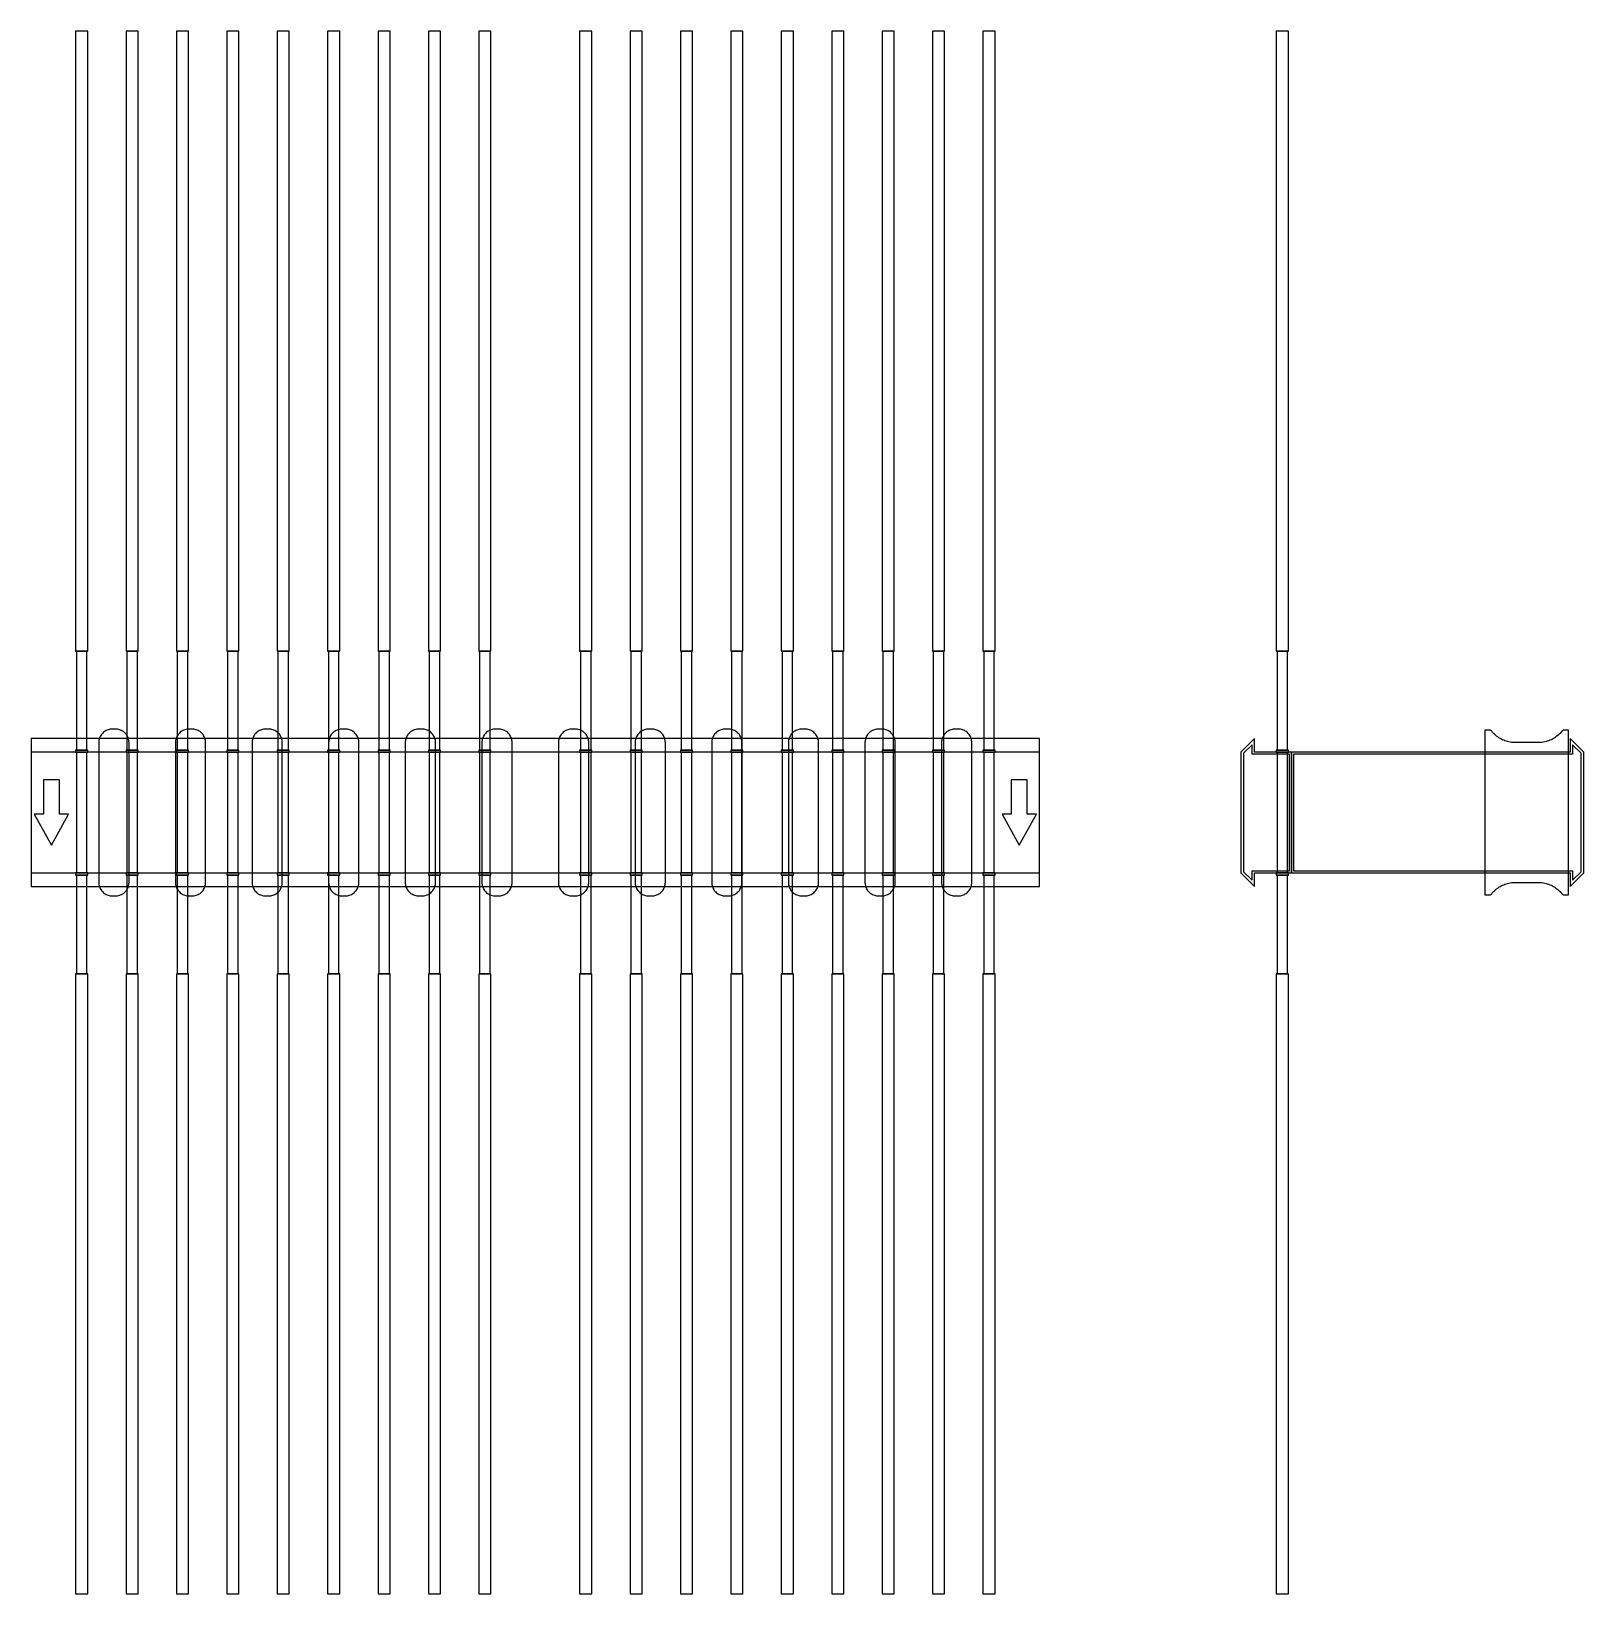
# Model space of a CAD drawing. Extents: x 0 to 1540, y -775 to 775.
import ezdxf

# ---------------------------------------------------------------- set-up
doc = ezdxf.new("R2010")
doc.units = 0
doc.layers.add('Halfen', color=7, linetype='CONTINUOUS')

msp = doc.modelspace()

# ---------------------------------------------------------------- linework, layer by layer
at = {"layer": 'Halfen', "color": 7}
for points in [[(56, 160), (56, 775), (44, 775), (44, 160)], [(106, 160), (106, 775), (94, 775), (94, 160)], [(156, 160), (156, 775), (144, 775), (144, 160)], [(206, 160), (206, 775), (194, 775), (194, 160)], [(256, 160), (256, 775), (244, 775), (244, 160)], [(306, 160), (306, 775), (294, 775), (294, 160)], [(356, 160), (356, 775), (344, 775), (344, 160)], [(406, 160), (406, 775), (394, 775), (394, 160)], [(456, 160), (456, 775), (444, 775), (444, 160)], [(556, 160), (556, 775), (544, 775), (544, 160)], [(606, 160), (606, 775), (594, 775), (594, 160)], [(656, 160), (656, 775), (644, 775), (644, 160)], [(706, 160), (706, 775), (694, 775), (694, 160)], [(756, 160), (756, 775), (744, 775), (744, 160)], [(806, 160), (806, 775), (794, 775), (794, 160)], [(856, 160), (856, 775), (844, 775), (844, 160)], [(906, 160), (906, 775), (894, 775), (894, 160)], [(956, 160), (956, 775), (944, 775), (944, 160)], [(1247, 160), (1247, 775), (1235, 775), (1235, 160)], [(55.25, 62), (55.25, 160), (44.75, 160), (44.75, 62)], [(105.25, 62), (105.25, 160), (94.75, 160), (94.75, 62)], [(155.25, 62), (155.25, 160), (144.75, 160), (144.75, 62)], [(205.25, 62), (205.25, 160), (194.75, 160), (194.75, 62)], [(255.25, 62), (255.25, 160), (244.75, 160), (244.75, 62)], [(305.25, 62), (305.25, 160), (294.75, 160), (294.75, 62)], [(355.25, 62), (355.25, 160), (344.75, 160), (344.75, 62)], [(405.25, 62), (405.25, 160), (394.75, 160), (394.75, 62)], [(455.25, 62), (455.25, 160), (444.75, 160), (444.75, 62)], [(555.25, 62), (555.25, 160), (544.75, 160), (544.75, 62)], [(605.25, 62), (605.25, 160), (594.75, 160), (594.75, 62)], [(655.25, 62), (655.25, 160), (644.75, 160), (644.75, 62)], [(705.25, 62), (705.25, 160), (694.75, 160), (694.75, 62)], [(755.25, 62), (755.25, 160), (744.75, 160), (744.75, 62)], [(805.25, 62), (805.25, 160), (794.75, 160), (794.75, 62)], [(855.25, 62), (855.25, 160), (844.75, 160), (844.75, 62)], [(905.25, 62), (905.25, 160), (894.75, 160), (894.75, 62)], [(955.25, 62), (955.25, 160), (944.75, 160), (944.75, 62)], [(1246.25, 62), (1246.25, 160), (1235.75, 160), (1235.75, 62)], [(97, -69.3), (97, -56.8), (97, 69.3), (96.958, 70.359), (96.834, 71.412), (96.627, 72.452), (96.339, 73.472), (95.972, 74.466), (95.529, 75.429), (95.011, 76.354), (94.422, 77.235), (93.765, 78.068), (93.046, 78.846), (92.268, 79.565), (91.435, 80.222), (90.554, 80.811), (89.629, 81.329), (88.666, 81.772), (87.672, 82.139), (86.652, 82.427), (85.612, 82.634), (84.559, 82.758), (83.5, 82.8), (80.5, 82.8), (79.441, 82.758), (78.388, 82.634), (77.348, 82.427), (76.328, 82.139), (75.334, 81.772), (74.371, 81.329), (73.446, 80.811), (72.565, 80.222), (71.732, 79.565), (70.954, 78.846), (70.235, 78.068), (69.578, 77.235), (68.989, 76.354), (68.471, 75.429), (68.028, 74.466), (67.661, 73.472), (67.373, 72.452), (67.166, 71.412), (67.042, 70.359), (67, 69.3), (67, -56.8), (67, -69.3), (67.042, -70.359), (67.166, -71.412), (67.373, -72.452), (67.661, -73.472), (68.028, -74.466), (68.471, -75.429), (68.989, -76.354), (69.578, -77.235), (70.235, -78.068), (70.954, -78.846), (71.732, -79.565), (72.565, -80.222), (73.446, -80.811), (74.371, -81.329), (75.334, -81.772), (76.328, -82.139), (77.348, -82.427), (78.388, -82.634), (79.441, -82.758), (80.5, -82.8), (83.5, -82.8), (84.559, -82.758), (85.612, -82.634), (86.652, -82.427), (87.672, -82.139), (88.666, -81.772), (89.629, -81.329), (90.554, -80.811), (91.435, -80.222), (92.268, -79.565), (93.046, -78.846), (93.765, -78.068), (94.422, -77.235), (95.011, -76.354), (95.529, -75.429), (95.972, -74.466), (96.339, -73.472), (96.627, -72.452), (96.834, -71.412), (96.958, -70.359), (97, -69.3)], [(173, -69.3), (173, -56.8), (173, 69.3), (172.958, 70.359), (172.834, 71.412), (172.627, 72.452), (172.339, 73.472), (171.972, 74.466), (171.529, 75.429), (171.011, 76.354), (170.422, 77.235), (169.765, 78.068), (169.046, 78.846), (168.268, 79.565), (167.435, 80.222), (166.554, 80.811), (165.629, 81.329), (164.666, 81.772), (163.672, 82.139), (162.652, 82.427), (161.612, 82.634), (160.559, 82.758), (159.5, 82.8), (156.5, 82.8), (155.441, 82.758), (154.388, 82.634), (153.348, 82.427), (152.328, 82.139), (151.334, 81.772), (150.371, 81.329), (149.446, 80.811), (148.565, 80.222), (147.732, 79.565), (146.954, 78.846), (146.235, 78.068), (145.578, 77.235), (144.989, 76.354), (144.471, 75.429), (144.028, 74.466), (143.661, 73.472), (143.373, 72.452), (143.166, 71.412), (143.042, 70.359), (143, 69.3), (143, -56.8), (143, -69.3), (143.042, -70.359), (143.166, -71.412), (143.373, -72.452), (143.661, -73.472), (144.028, -74.466), (144.471, -75.429), (144.989, -76.354), (145.578, -77.235), (146.235, -78.068), (146.954, -78.846), (147.732, -79.565), (148.565, -80.222), (149.446, -80.811), (150.371, -81.329), (151.334, -81.772), (152.328, -82.139), (153.348, -82.427), (154.388, -82.634), (155.441, -82.758), (156.5, -82.8), (159.5, -82.8), (160.559, -82.758), (161.612, -82.634), (162.652, -82.427), (163.672, -82.139), (164.666, -81.772), (165.629, -81.329), (166.554, -80.811), (167.435, -80.222), (168.268, -79.565), (169.046, -78.846), (169.765, -78.068), (170.422, -77.235), (171.011, -76.354), (171.529, -75.429), (171.972, -74.466), (172.339, -73.472), (172.627, -72.452), (172.834, -71.412), (172.958, -70.359), (173, -69.3)], [(249, -69.3), (249, -56.8), (249, 69.3), (248.958, 70.359), (248.834, 71.412), (248.627, 72.452), (248.339, 73.472), (247.972, 74.466), (247.529, 75.429), (247.011, 76.354), (246.422, 77.235), (245.765, 78.068), (245.046, 78.846), (244.268, 79.565), (243.435, 80.222), (242.554, 80.811), (241.629, 81.329), (240.666, 81.772), (239.672, 82.139), (238.652, 82.427), (237.612, 82.634), (236.559, 82.758), (235.5, 82.8), (232.5, 82.8), (231.441, 82.758), (230.388, 82.634), (229.348, 82.427), (228.328, 82.139), (227.334, 81.772), (226.371, 81.329), (225.446, 80.811), (224.565, 80.222), (223.732, 79.565), (222.954, 78.846), (222.235, 78.068), (221.578, 77.235), (220.989, 76.354), (220.471, 75.429), (220.028, 74.466), (219.661, 73.472), (219.373, 72.452), (219.166, 71.412), (219.042, 70.359), (219, 69.3), (219, -56.8), (219, -69.3), (219.042, -70.359), (219.166, -71.412), (219.373, -72.452), (219.661, -73.472), (220.028, -74.466), (220.471, -75.429), (220.989, -76.354), (221.578, -77.235), (222.235, -78.068), (222.954, -78.846), (223.732, -79.565), (224.565, -80.222), (225.446, -80.811), (226.371, -81.329), (227.334, -81.772), (228.328, -82.139), (229.348, -82.427), (230.388, -82.634), (231.441, -82.758), (232.5, -82.8), (235.5, -82.8), (236.559, -82.758), (237.612, -82.634), (238.652, -82.427), (239.672, -82.139), (240.666, -81.772), (241.629, -81.329), (242.554, -80.811), (243.435, -80.222), (244.268, -79.565), (245.046, -78.846), (245.765, -78.068), (246.422, -77.235), (247.011, -76.354), (247.529, -75.429), (247.972, -74.466), (248.339, -73.472), (248.627, -72.452), (248.834, -71.412), (248.958, -70.359), (249, -69.3)], [(325, -69.3), (325, -56.8), (325, 69.3), (324.958, 70.359), (324.834, 71.412), (324.627, 72.452), (324.339, 73.472), (323.972, 74.466), (323.529, 75.429), (323.011, 76.354), (322.422, 77.235), (321.765, 78.068), (321.046, 78.846), (320.268, 79.565), (319.435, 80.222), (318.554, 80.811), (317.629, 81.329), (316.666, 81.772), (315.672, 82.139), (314.652, 82.427), (313.612, 82.634), (312.559, 82.758), (311.5, 82.8), (308.5, 82.8), (307.441, 82.758), (306.388, 82.634), (305.348, 82.427), (304.328, 82.139), (303.334, 81.772), (302.371, 81.329), (301.446, 80.811), (300.565, 80.222), (299.732, 79.565), (298.954, 78.846), (298.235, 78.068), (297.578, 77.235), (296.989, 76.354), (296.471, 75.429), (296.028, 74.466), (295.661, 73.472), (295.373, 72.452), (295.166, 71.412), (295.042, 70.359), (295, 69.3), (295, -56.8), (295, -69.3), (295.042, -70.359), (295.166, -71.412), (295.373, -72.452), (295.661, -73.472), (296.028, -74.466), (296.471, -75.429), (296.989, -76.354), (297.578, -77.235), (298.235, -78.068), (298.954, -78.846), (299.732, -79.565), (300.565, -80.222), (301.446, -80.811), (302.371, -81.329), (303.334, -81.772), (304.328, -82.139), (305.348, -82.427), (306.388, -82.634), (307.441, -82.758), (308.5, -82.8), (311.5, -82.8), (312.559, -82.758), (313.612, -82.634), (314.652, -82.427), (315.672, -82.139), (316.666, -81.772), (317.629, -81.329), (318.554, -80.811), (319.435, -80.222), (320.268, -79.565), (321.046, -78.846), (321.765, -78.068), (322.422, -77.235), (323.011, -76.354), (323.529, -75.429), (323.972, -74.466), (324.339, -73.472), (324.627, -72.452), (324.834, -71.412), (324.958, -70.359), (325, -69.3)], [(401, -69.3), (401, -56.8), (401, 69.3), (400.958, 70.359), (400.834, 71.412), (400.627, 72.452), (400.339, 73.472), (399.972, 74.466), (399.529, 75.429), (399.011, 76.354), (398.422, 77.235), (397.765, 78.068), (397.046, 78.846), (396.268, 79.565), (395.435, 80.222), (394.554, 80.811), (393.629, 81.329), (392.666, 81.772), (391.672, 82.139), (390.652, 82.427), (389.612, 82.634), (388.559, 82.758), (387.5, 82.8), (384.5, 82.8), (383.441, 82.758), (382.388, 82.634), (381.348, 82.427), (380.328, 82.139), (379.334, 81.772), (378.371, 81.329), (377.446, 80.811), (376.565, 80.222), (375.732, 79.565), (374.954, 78.846), (374.235, 78.068), (373.578, 77.235), (372.989, 76.354), (372.471, 75.429), (372.028, 74.466), (371.661, 73.472), (371.373, 72.452), (371.166, 71.412), (371.042, 70.359), (371, 69.3), (371, -56.8), (371, -69.3), (371.042, -70.359), (371.166, -71.412), (371.373, -72.452), (371.661, -73.472), (372.028, -74.466), (372.471, -75.429), (372.989, -76.354), (373.578, -77.235), (374.235, -78.068), (374.954, -78.846), (375.732, -79.565), (376.565, -80.222), (377.446, -80.811), (378.371, -81.329), (379.334, -81.772), (380.328, -82.139), (381.348, -82.427), (382.388, -82.634), (383.441, -82.758), (384.5, -82.8), (387.5, -82.8), (388.559, -82.758), (389.612, -82.634), (390.652, -82.427), (391.672, -82.139), (392.666, -81.772), (393.629, -81.329), (394.554, -80.811), (395.435, -80.222), (396.268, -79.565), (397.046, -78.846), (397.765, -78.068), (398.422, -77.235), (399.011, -76.354), (399.529, -75.429), (399.972, -74.466), (400.339, -73.472), (400.627, -72.452), (400.834, -71.412), (400.958, -70.359), (401, -69.3)], [(477, -69.3), (477, -56.8), (477, 69.3), (476.958, 70.359), (476.834, 71.412), (476.627, 72.452), (476.339, 73.472), (475.972, 74.466), (475.529, 75.429), (475.011, 76.354), (474.422, 77.235), (473.765, 78.068), (473.046, 78.846), (472.268, 79.565), (471.435, 80.222), (470.554, 80.811), (469.629, 81.329), (468.666, 81.772), (467.672, 82.139), (466.652, 82.427), (465.612, 82.634), (464.559, 82.758), (463.5, 82.8), (460.5, 82.8), (459.441, 82.758), (458.388, 82.634), (457.348, 82.427), (456.328, 82.139), (455.334, 81.772), (454.371, 81.329), (453.446, 80.811), (452.565, 80.222), (451.732, 79.565), (450.954, 78.846), (450.235, 78.068), (449.578, 77.235), (448.989, 76.354), (448.471, 75.429), (448.028, 74.466), (447.661, 73.472), (447.373, 72.452), (447.166, 71.412), (447.042, 70.359), (447, 69.3), (447, -56.8), (447, -69.3), (447.042, -70.359), (447.166, -71.412), (447.373, -72.452), (447.661, -73.472), (448.028, -74.466), (448.471, -75.429), (448.989, -76.354), (449.578, -77.235), (450.235, -78.068), (450.954, -78.846), (451.732, -79.565), (452.565, -80.222), (453.446, -80.811), (454.371, -81.329), (455.334, -81.772), (456.328, -82.139), (457.348, -82.427), (458.388, -82.634), (459.441, -82.758), (460.5, -82.8), (463.5, -82.8), (464.559, -82.758), (465.612, -82.634), (466.652, -82.427), (467.672, -82.139), (468.666, -81.772), (469.629, -81.329), (470.554, -80.811), (471.435, -80.222), (472.268, -79.565), (473.046, -78.846), (473.765, -78.068), (474.422, -77.235), (475.011, -76.354), (475.529, -75.429), (475.972, -74.466), (476.339, -73.472), (476.627, -72.452), (476.834, -71.412), (476.958, -70.359), (477, -69.3)], [(553, -69.3), (553, -56.8), (553, 69.3), (552.958, 70.359), (552.834, 71.412), (552.627, 72.452), (552.339, 73.472), (551.972, 74.466), (551.529, 75.429), (551.011, 76.354), (550.422, 77.235), (549.765, 78.068), (549.046, 78.846), (548.268, 79.565), (547.435, 80.222), (546.554, 80.811), (545.629, 81.329), (544.666, 81.772), (543.672, 82.139), (542.652, 82.427), (541.612, 82.634), (540.559, 82.758), (539.5, 82.8), (536.5, 82.8), (535.441, 82.758), (534.388, 82.634), (533.348, 82.427), (532.328, 82.139), (531.334, 81.772), (530.371, 81.329), (529.446, 80.811), (528.565, 80.222), (527.732, 79.565), (526.954, 78.846), (526.235, 78.068), (525.578, 77.235), (524.989, 76.354), (524.471, 75.429), (524.028, 74.466), (523.661, 73.472), (523.373, 72.452), (523.166, 71.412), (523.042, 70.359), (523, 69.3), (523, -56.8), (523, -69.3), (523.042, -70.359), (523.166, -71.412), (523.373, -72.452), (523.661, -73.472), (524.028, -74.466), (524.471, -75.429), (524.989, -76.354), (525.578, -77.235), (526.235, -78.068), (526.954, -78.846), (527.732, -79.565), (528.565, -80.222), (529.446, -80.811), (530.371, -81.329), (531.334, -81.772), (532.328, -82.139), (533.348, -82.427), (534.388, -82.634), (535.441, -82.758), (536.5, -82.8), (539.5, -82.8), (540.559, -82.758), (541.612, -82.634), (542.652, -82.427), (543.672, -82.139), (544.666, -81.772), (545.629, -81.329), (546.554, -80.811), (547.435, -80.222), (548.268, -79.565), (549.046, -78.846), (549.765, -78.068), (550.422, -77.235), (551.011, -76.354), (551.529, -75.429), (551.972, -74.466), (552.339, -73.472), (552.627, -72.452), (552.834, -71.412), (552.958, -70.359), (553, -69.3)], [(629, -69.3), (629, -56.8), (629, 69.3), (628.958, 70.359), (628.834, 71.412), (628.627, 72.452), (628.339, 73.472), (627.972, 74.466), (627.529, 75.429), (627.011, 76.354), (626.422, 77.235), (625.765, 78.068), (625.046, 78.846), (624.268, 79.565), (623.435, 80.222), (622.554, 80.811), (621.629, 81.329), (620.666, 81.772), (619.672, 82.139), (618.652, 82.427), (617.612, 82.634), (616.559, 82.758), (615.5, 82.8), (612.5, 82.8), (611.441, 82.758), (610.388, 82.634), (609.348, 82.427), (608.328, 82.139), (607.334, 81.772), (606.371, 81.329), (605.446, 80.811), (604.565, 80.222), (603.732, 79.565), (602.954, 78.846), (602.235, 78.068), (601.578, 77.235), (600.989, 76.354), (600.471, 75.429), (600.028, 74.466), (599.661, 73.472), (599.373, 72.452), (599.166, 71.412), (599.042, 70.359), (599, 69.3), (599, -56.8), (599, -69.3), (599.042, -70.359), (599.166, -71.412), (599.373, -72.452), (599.661, -73.472), (600.028, -74.466), (600.471, -75.429), (600.989, -76.354), (601.578, -77.235), (602.235, -78.068), (602.954, -78.846), (603.732, -79.565), (604.565, -80.222), (605.446, -80.811), (606.371, -81.329), (607.334, -81.772), (608.328, -82.139), (609.348, -82.427), (610.388, -82.634), (611.441, -82.758), (612.5, -82.8), (615.5, -82.8), (616.559, -82.758), (617.612, -82.634), (618.652, -82.427), (619.672, -82.139), (620.666, -81.772), (621.629, -81.329), (622.554, -80.811), (623.435, -80.222), (624.268, -79.565), (625.046, -78.846), (625.765, -78.068), (626.422, -77.235), (627.011, -76.354), (627.529, -75.429), (627.972, -74.466), (628.339, -73.472), (628.627, -72.452), (628.834, -71.412), (628.958, -70.359), (629, -69.3)], [(705, -69.3), (705, -56.8), (705, 69.3), (704.958, 70.359), (704.834, 71.412), (704.627, 72.452), (704.339, 73.472), (703.972, 74.466), (703.529, 75.429), (703.011, 76.354), (702.422, 77.235), (701.765, 78.068), (701.046, 78.846), (700.268, 79.565), (699.435, 80.222), (698.554, 80.811), (697.629, 81.329), (696.666, 81.772), (695.672, 82.139), (694.652, 82.427), (693.612, 82.634), (692.559, 82.758), (691.5, 82.8), (688.5, 82.8), (687.441, 82.758), (686.388, 82.634), (685.348, 82.427), (684.328, 82.139), (683.334, 81.772), (682.371, 81.329), (681.446, 80.811), (680.565, 80.222), (679.732, 79.565), (678.954, 78.846), (678.235, 78.068), (677.578, 77.235), (676.989, 76.354), (676.471, 75.429), (676.028, 74.466), (675.661, 73.472), (675.373, 72.452), (675.166, 71.412), (675.042, 70.359), (675, 69.3), (675, -56.8), (675, -69.3), (675.042, -70.359), (675.166, -71.412), (675.373, -72.452), (675.661, -73.472), (676.028, -74.466), (676.471, -75.429), (676.989, -76.354), (677.578, -77.235), (678.235, -78.068), (678.954, -78.846), (679.732, -79.565), (680.565, -80.222), (681.446, -80.811), (682.371, -81.329), (683.334, -81.772), (684.328, -82.139), (685.348, -82.427), (686.388, -82.634), (687.441, -82.758), (688.5, -82.8), (691.5, -82.8), (692.559, -82.758), (693.612, -82.634), (694.652, -82.427), (695.672, -82.139), (696.666, -81.772), (697.629, -81.329), (698.554, -80.811), (699.435, -80.222), (700.268, -79.565), (701.046, -78.846), (701.765, -78.068), (702.422, -77.235), (703.011, -76.354), (703.529, -75.429), (703.972, -74.466), (704.339, -73.472), (704.627, -72.452), (704.834, -71.412), (704.958, -70.359), (705, -69.3)], [(781, -69.3), (781, -56.8), (781, 69.3), (780.958, 70.359), (780.834, 71.412), (780.627, 72.452), (780.339, 73.472), (779.972, 74.466), (779.529, 75.429), (779.011, 76.354), (778.422, 77.235), (777.765, 78.068), (777.046, 78.846), (776.268, 79.565), (775.435, 80.222), (774.554, 80.811), (773.629, 81.329), (772.666, 81.772), (771.672, 82.139), (770.652, 82.427), (769.612, 82.634), (768.559, 82.758), (767.5, 82.8), (764.5, 82.8), (763.441, 82.758), (762.388, 82.634), (761.348, 82.427), (760.328, 82.139), (759.334, 81.772), (758.371, 81.329), (757.446, 80.811), (756.565, 80.222), (755.732, 79.565), (754.954, 78.846), (754.235, 78.068), (753.578, 77.235), (752.989, 76.354), (752.471, 75.429), (752.028, 74.466), (751.661, 73.472), (751.373, 72.452), (751.166, 71.412), (751.042, 70.359), (751, 69.3), (751, -56.8), (751, -69.3), (751.042, -70.359), (751.166, -71.412), (751.373, -72.452), (751.661, -73.472), (752.028, -74.466), (752.471, -75.429), (752.989, -76.354), (753.578, -77.235), (754.235, -78.068), (754.954, -78.846), (755.732, -79.565), (756.565, -80.222), (757.446, -80.811), (758.371, -81.329), (759.334, -81.772), (760.328, -82.139), (761.348, -82.427), (762.388, -82.634), (763.441, -82.758), (764.5, -82.8), (767.5, -82.8), (768.559, -82.758), (769.612, -82.634), (770.652, -82.427), (771.672, -82.139), (772.666, -81.772), (773.629, -81.329), (774.554, -80.811), (775.435, -80.222), (776.268, -79.565), (777.046, -78.846), (777.765, -78.068), (778.422, -77.235), (779.011, -76.354), (779.529, -75.429), (779.972, -74.466), (780.339, -73.472), (780.627, -72.452), (780.834, -71.412), (780.958, -70.359), (781, -69.3)], [(857, -69.3), (857, -56.8), (857, 69.3), (856.958, 70.359), (856.834, 71.412), (856.627, 72.452), (856.339, 73.472), (855.972, 74.466), (855.529, 75.429), (855.011, 76.354), (854.422, 77.235), (853.765, 78.068), (853.046, 78.846), (852.268, 79.565), (851.435, 80.222), (850.554, 80.811), (849.629, 81.329), (848.666, 81.772), (847.672, 82.139), (846.652, 82.427), (845.612, 82.634), (844.559, 82.758), (843.5, 82.8), (840.5, 82.8), (839.441, 82.758), (838.388, 82.634), (837.348, 82.427), (836.328, 82.139), (835.334, 81.772), (834.371, 81.329), (833.446, 80.811), (832.565, 80.222), (831.732, 79.565), (830.954, 78.846), (830.235, 78.068), (829.578, 77.235), (828.989, 76.354), (828.471, 75.429), (828.028, 74.466), (827.661, 73.472), (827.373, 72.452), (827.166, 71.412), (827.042, 70.359), (827, 69.3), (827, -56.8), (827, -69.3), (827.042, -70.359), (827.166, -71.412), (827.373, -72.452), (827.661, -73.472), (828.028, -74.466), (828.471, -75.429), (828.989, -76.354), (829.578, -77.235), (830.235, -78.068), (830.954, -78.846), (831.732, -79.565), (832.565, -80.222), (833.446, -80.811), (834.371, -81.329), (835.334, -81.772), (836.328, -82.139), (837.348, -82.427), (838.388, -82.634), (839.441, -82.758), (840.5, -82.8), (843.5, -82.8), (844.559, -82.758), (845.612, -82.634), (846.652, -82.427), (847.672, -82.139), (848.666, -81.772), (849.629, -81.329), (850.554, -80.811), (851.435, -80.222), (852.268, -79.565), (853.046, -78.846), (853.765, -78.068), (854.422, -77.235), (855.011, -76.354), (855.529, -75.429), (855.972, -74.466), (856.339, -73.472), (856.627, -72.452), (856.834, -71.412), (856.958, -70.359), (857, -69.3)], [(933, -69.3), (933, -56.8), (933, 69.3), (932.958, 70.359), (932.834, 71.412), (932.627, 72.452), (932.339, 73.472), (931.972, 74.466), (931.529, 75.429), (931.011, 76.354), (930.422, 77.235), (929.765, 78.068), (929.046, 78.846), (928.268, 79.565), (927.435, 80.222), (926.554, 80.811), (925.629, 81.329), (924.666, 81.772), (923.672, 82.139), (922.652, 82.427), (921.612, 82.634), (920.559, 82.758), (919.5, 82.8), (916.5, 82.8), (915.441, 82.758), (914.388, 82.634), (913.348, 82.427), (912.328, 82.139), (911.334, 81.772), (910.371, 81.329), (909.446, 80.811), (908.565, 80.222), (907.732, 79.565), (906.954, 78.846), (906.235, 78.068), (905.578, 77.235), (904.989, 76.354), (904.471, 75.429), (904.028, 74.466), (903.661, 73.472), (903.373, 72.452), (903.166, 71.412), (903.042, 70.359), (903, 69.3), (903, -56.8), (903, -69.3), (903.042, -70.359), (903.166, -71.412), (903.373, -72.452), (903.661, -73.472), (904.028, -74.466), (904.471, -75.429), (904.989, -76.354), (905.578, -77.235), (906.235, -78.068), (906.954, -78.846), (907.732, -79.565), (908.565, -80.222), (909.446, -80.811), (910.371, -81.329), (911.334, -81.772), (912.328, -82.139), (913.348, -82.427), (914.388, -82.634), (915.441, -82.758), (916.5, -82.8), (919.5, -82.8), (920.559, -82.758), (921.612, -82.634), (922.652, -82.427), (923.672, -82.139), (924.666, -81.772), (925.629, -81.329), (926.554, -80.811), (927.435, -80.222), (928.268, -79.565), (929.046, -78.846), (929.765, -78.068), (930.422, -77.235), (931.011, -76.354), (931.529, -75.429), (931.972, -74.466), (932.339, -73.472), (932.627, -72.452), (932.834, -71.412), (932.958, -70.359), (933, -69.3)], [(1525, -81.8), (1525, 81.8), (1521, 81.8), (1520.846, 81.797), (1520.691, 81.786), (1520.538, 81.769), (1520.385, 81.746), (1520.234, 81.715), (1520.084, 81.678), (1519.936, 81.634), (1519.789, 81.584), (1519.646, 81.527), (1519.505, 81.464), (1519.366, 81.395), (1519.231, 81.32), (1519.1, 81.239), (1518.972, 81.153), (1518.848, 81.06), (1518.728, 80.963), (1518.613, 80.86), (1518.502, 80.752), (1518.397, 80.639), (1518.296, 80.522), (1517.41, 79.491), (1516.479, 78.5), (1515.505, 77.551), (1514.491, 76.646), (1513.437, 75.787), (1512.347, 74.975), (1511.222, 74.211), (1510.064, 73.499), (1508.876, 72.838), (1507.66, 72.23), (1506.418, 71.676), (1505.153, 71.178), (1503.867, 70.736), (1502.563, 70.351), (1501.243, 70.024), (1499.911, 69.756), (1498.567, 69.547), (1497.216, 69.397), (1495.859, 69.307), (1494.5, 69.277), (1472.5, 69.277), (1471.141, 69.307), (1469.784, 69.397), (1468.433, 69.547), (1467.089, 69.756), (1465.757, 70.024), (1464.437, 70.351), (1463.133, 70.736), (1461.847, 71.178), (1460.582, 71.676), (1459.34, 72.23), (1458.124, 72.838), (1456.936, 73.499), (1455.778, 74.211), (1454.653, 74.975), (1453.563, 75.787), (1452.509, 76.646), (1451.495, 77.551), (1450.521, 78.5), (1449.59, 79.491), (1448.704, 80.522), (1448.603, 80.639), (1448.498, 80.752), (1448.387, 80.86), (1448.272, 80.963), (1448.152, 81.06), (1448.028, 81.153), (1447.9, 81.239), (1447.769, 81.32), (1447.634, 81.395), (1447.495, 81.464), (1447.354, 81.527), (1447.211, 81.584), (1447.064, 81.634), (1446.916, 81.678), (1446.766, 81.715), (1446.615, 81.746), (1446.462, 81.769), (1446.309, 81.786), (1446.154, 81.797), (1446, 81.8), (1442, 81.8), (1442, -81.8), (1446, -81.8), (1446.154, -81.797), (1446.309, -81.786), (1446.462, -81.769), (1446.615, -81.746), (1446.766, -81.715), (1446.916, -81.678), (1447.064, -81.634), (1447.211, -81.584), (1447.354, -81.527), (1447.495, -81.464), (1447.634, -81.395), (1447.769, -81.32), (1447.9, -81.239), (1448.028, -81.153), (1448.152, -81.06), (1448.272, -80.963), (1448.387, -80.86), (1448.498, -80.752), (1448.603, -80.639), (1448.704, -80.522), (1449.59, -79.491), (1450.521, -78.5), (1451.495, -77.551), (1452.509, -76.646), (1453.563, -75.787), (1454.653, -74.975), (1455.778, -74.211), (1456.936, -73.499), (1458.124, -72.838), (1459.34, -72.23), (1460.582, -71.676), (1461.847, -71.178), (1463.133, -70.736), (1464.437, -70.351), (1465.757, -70.024), (1467.089, -69.756), (1468.433, -69.547), (1469.784, -69.397), (1471.141, -69.307), (1472.5, -69.277), (1494.5, -69.277), (1495.859, -69.307), (1497.216, -69.397), (1498.567, -69.547), (1499.911, -69.756), (1501.243, -70.024), (1502.563, -70.351), (1503.867, -70.736), (1505.153, -71.178), (1506.418, -71.676), (1507.66, -72.23), (1508.876, -72.838), (1510.064, -73.499), (1511.222, -74.211), (1512.347, -74.975), (1513.437, -75.787), (1514.491, -76.646), (1515.505, -77.551), (1516.479, -78.5), (1517.41, -79.491), (1518.296, -80.522), (1518.397, -80.639), (1518.502, -80.752), (1518.613, -80.86), (1518.728, -80.963), (1518.848, -81.06), (1518.972, -81.153), (1519.1, -81.239), (1519.231, -81.32), (1519.366, -81.395), (1519.505, -81.464), (1519.646, -81.527), (1519.789, -81.584), (1519.936, -81.634), (1520.084, -81.678), (1520.234, -81.715), (1520.385, -81.746), (1520.538, -81.769), (1520.691, -81.786), (1520.846, -81.797), (1521, -81.8)], [(0, -73.5), (1000, -73.5), (1000, 73.5), (0, 73.5)], [(56, 60), (56, 62), (44, 62), (44, 60)], [(106, 60), (106, 62), (94, 62), (94, 60)], [(156, 60), (156, 62), (144, 62), (144, 60)], [(206, 60), (206, 62), (194, 62), (194, 60)], [(256, 60), (256, 62), (244, 62), (244, 60)], [(306, 60), (306, 62), (294, 62), (294, 60)], [(356, 60), (356, 62), (344, 62), (344, 60)], [(406, 60), (406, 62), (394, 62), (394, 60)], [(456, 60), (456, 62), (444, 62), (444, 60)], [(556, 60), (556, 62), (544, 62), (544, 60)], [(606, 60), (606, 62), (594, 62), (594, 60)], [(656, 60), (656, 62), (644, 62), (644, 60)], [(706, 60), (706, 62), (694, 62), (694, 60)], [(756, 60), (756, 62), (744, 62), (744, 60)], [(806, 60), (806, 62), (794, 62), (794, 60)], [(856, 60), (856, 62), (844, 62), (844, 60)], [(906, 60), (906, 62), (894, 62), (894, 60)], [(956, 60), (956, 62), (944, 62), (944, 60)], [(1250, -60), (1250, 60), (1213.5, 60), (1213.5, 73.5), (1200, 60), (1200, -60), (1213.5, -73.5), (1213.5, -60)], [(1248, -58), (1248, 58), (1211, 58), (1211, 67.25), (1202.5, 58.75), (1202.5, -58.75), (1211, -67.25), (1211, -58)], [(1247, 60), (1247, 62), (1235, 62), (1235, 60)], [(1540, -60), (1540, 60), (1526.5, 73.5), (1526.5, 60), (1250, 60), (1250, -60), (1526.5, -60), (1526.5, -73.5)], [(1537.5, -58.75), (1537.5, 58.75), (1529, 67.25), (1529, 58), (1252, 58), (1252, -58), (1529, -58), (1529, -67.25)], [(0, -60), (1000, -60), (1000, 60), (0, 60)], [(55.25, -60), (55.25, 60), (44.75, 60), (44.75, -60)], [(105.25, -60), (105.25, 60), (94.75, 60), (94.75, -60)], [(155.25, -60), (155.25, 60), (144.75, 60), (144.75, -60)], [(205.25, -60), (205.25, 60), (194.75, 60), (194.75, -60)], [(255.25, -60), (255.25, 60), (244.75, 60), (244.75, -60)], [(305.25, -60), (305.25, 60), (294.75, 60), (294.75, -60)], [(355.25, -60), (355.25, 60), (344.75, 60), (344.75, -60)], [(405.25, -60), (405.25, 60), (394.75, 60), (394.75, -60)], [(455.25, -60), (455.25, 60), (444.75, 60), (444.75, -60)], [(555.25, -60), (555.25, 60), (544.75, 60), (544.75, -60)], [(605.25, -60), (605.25, 60), (594.75, 60), (594.75, -60)], [(655.25, -60), (655.25, 60), (644.75, 60), (644.75, -60)], [(705.25, -60), (705.25, 60), (694.75, 60), (694.75, -60)], [(755.25, -60), (755.25, 60), (744.75, 60), (744.75, -60)], [(805.25, -60), (805.25, 60), (794.75, 60), (794.75, -60)], [(855.25, -60), (855.25, 60), (844.75, 60), (844.75, -60)], [(905.25, -60), (905.25, 60), (894.75, 60), (894.75, -60)], [(955.25, -60), (955.25, 60), (944.75, 60), (944.75, -60)], [(1246.25, -60), (1246.25, 60), (1235.75, 60), (1235.75, -60)], [(20, -32.5), (37, -1.5), (28, -1.5), (28, 32.5), (12, 32.5), (12, -1.5), (3, -1.5)], [(980, -32.5), (997, -1.5), (988, -1.5), (988, 32.5), (972, 32.5), (972, -1.5), (963, -1.5)], [(56, -62), (56, -60), (44, -60), (44, -62)], [(55.25, -160), (55.25, -62), (44.75, -62), (44.75, -160)], [(106, -62), (106, -60), (94, -60), (94, -62)], [(105.25, -160), (105.25, -62), (94.75, -62), (94.75, -160)], [(156, -62), (156, -60), (144, -60), (144, -62)], [(155.25, -160), (155.25, -62), (144.75, -62), (144.75, -160)], [(206, -62), (206, -60), (194, -60), (194, -62)], [(205.25, -160), (205.25, -62), (194.75, -62), (194.75, -160)], [(256, -62), (256, -60), (244, -60), (244, -62)], [(255.25, -160), (255.25, -62), (244.75, -62), (244.75, -160)], [(306, -62), (306, -60), (294, -60), (294, -62)], [(305.25, -160), (305.25, -62), (294.75, -62), (294.75, -160)], [(356, -62), (356, -60), (344, -60), (344, -62)], [(355.25, -160), (355.25, -62), (344.75, -62), (344.75, -160)], [(406, -62), (406, -60), (394, -60), (394, -62)], [(405.25, -160), (405.25, -62), (394.75, -62), (394.75, -160)], [(456, -62), (456, -60), (444, -60), (444, -62)], [(455.25, -160), (455.25, -62), (444.75, -62), (444.75, -160)], [(556, -62), (556, -60), (544, -60), (544, -62)], [(555.25, -160), (555.25, -62), (544.75, -62), (544.75, -160)], [(606, -62), (606, -60), (594, -60), (594, -62)], [(605.25, -160), (605.25, -62), (594.75, -62), (594.75, -160)], [(656, -62), (656, -60), (644, -60), (644, -62)], [(655.25, -160), (655.25, -62), (644.75, -62), (644.75, -160)], [(706, -62), (706, -60), (694, -60), (694, -62)], [(705.25, -160), (705.25, -62), (694.75, -62), (694.75, -160)], [(756, -62), (756, -60), (744, -60), (744, -62)], [(755.25, -160), (755.25, -62), (744.75, -62), (744.75, -160)], [(806, -62), (806, -60), (794, -60), (794, -62)], [(805.25, -160), (805.25, -62), (794.75, -62), (794.75, -160)], [(856, -62), (856, -60), (844, -60), (844, -62)], [(855.25, -160), (855.25, -62), (844.75, -62), (844.75, -160)], [(906, -62), (906, -60), (894, -60), (894, -62)], [(905.25, -160), (905.25, -62), (894.75, -62), (894.75, -160)], [(956, -62), (956, -60), (944, -60), (944, -62)], [(955.25, -160), (955.25, -62), (944.75, -62), (944.75, -160)], [(1247, -62), (1247, -60), (1235, -60), (1235, -62)], [(1246.25, -160), (1246.25, -62), (1235.75, -62), (1235.75, -160)], [(56, -775), (56, -160), (44, -160), (44, -775)], [(106, -775), (106, -160), (94, -160), (94, -775)], [(156, -775), (156, -160), (144, -160), (144, -775)], [(206, -775), (206, -160), (194, -160), (194, -775)], [(256, -775), (256, -160), (244, -160), (244, -775)], [(306, -775), (306, -160), (294, -160), (294, -775)], [(356, -775), (356, -160), (344, -160), (344, -775)], [(406, -775), (406, -160), (394, -160), (394, -775)], [(456, -775), (456, -160), (444, -160), (444, -775)], [(556, -775), (556, -160), (544, -160), (544, -775)], [(606, -775), (606, -160), (594, -160), (594, -775)], [(656, -775), (656, -160), (644, -160), (644, -775)], [(706, -775), (706, -160), (694, -160), (694, -775)], [(756, -775), (756, -160), (744, -160), (744, -775)], [(806, -775), (806, -160), (794, -160), (794, -775)], [(856, -775), (856, -160), (844, -160), (844, -775)], [(906, -775), (906, -160), (894, -160), (894, -775)], [(956, -775), (956, -160), (944, -160), (944, -775)], [(1247, -775), (1247, -160), (1235, -160), (1235, -775)]]:
    msp.add_lwpolyline(points, close=True, dxfattribs=at)

doc.saveas('drawing.dxf')
